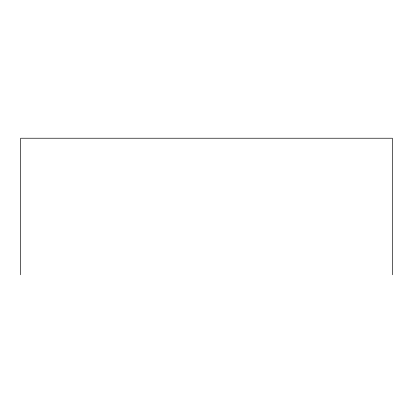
<?xml version="1.0" encoding="UTF-8"?>
<svg xmlns="http://www.w3.org/2000/svg" width="413" height="413" viewBox="0 0 413 413"><rect width="100%" height="100%" fill="white"/><g stroke="black" fill="none" stroke-linecap="round" stroke-linejoin="round"><path stroke-width="0.62" d="M392.35 274.769L392.35 138.231L20.65 138.231L20.65 274.769"/></g></svg>
